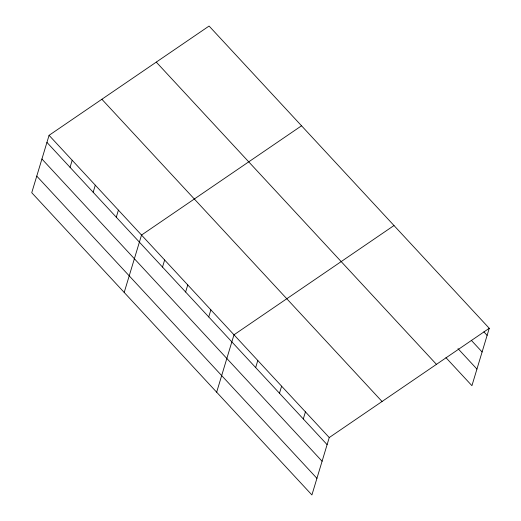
<?xml version="1.0" encoding="UTF-8"?>
<svg xmlns="http://www.w3.org/2000/svg" width="521" height="521" viewBox="0 0 521 521"><rect width="100%" height="100%" fill="white"/><g stroke="black" fill="none" stroke-linecap="round" stroke-linejoin="round"><path stroke-width="0.78" d="M49.072 135.323L31.748 192.705L311.916 494.95L329.246 437.562L489.252 328.295L209.084 26.05L49.072 135.323L329.246 437.562M70.048 167.332L72.185 160.253M93.168 192.262L95.297 185.189M116.281 217.198L118.417 210.126M124.2 292.444L141.53 235.062L301.542 125.789M162.506 267.071L164.643 259.999M185.619 292.007L187.755 284.928M208.732 316.937L210.868 309.865M216.658 392.189L233.988 334.801L393.993 225.528M255.661 367.565L257.797 360.493M279.477 393.257L281.614 386.185M303.294 418.949L305.43 411.877M489.252 328.295L471.928 385.677L445.95 357.653M483.872 331.864L487.115 335.368M471.277 340.291L482.107 351.968M457.998 348.64L476.943 369.076M156.28 62.11L436.448 364.355M101.875 99.264L382.049 401.502M46.936 142.396L327.11 444.641M41.921 158.996L322.095 461.241M36.757 176.105L316.931 478.35"/></g></svg>
